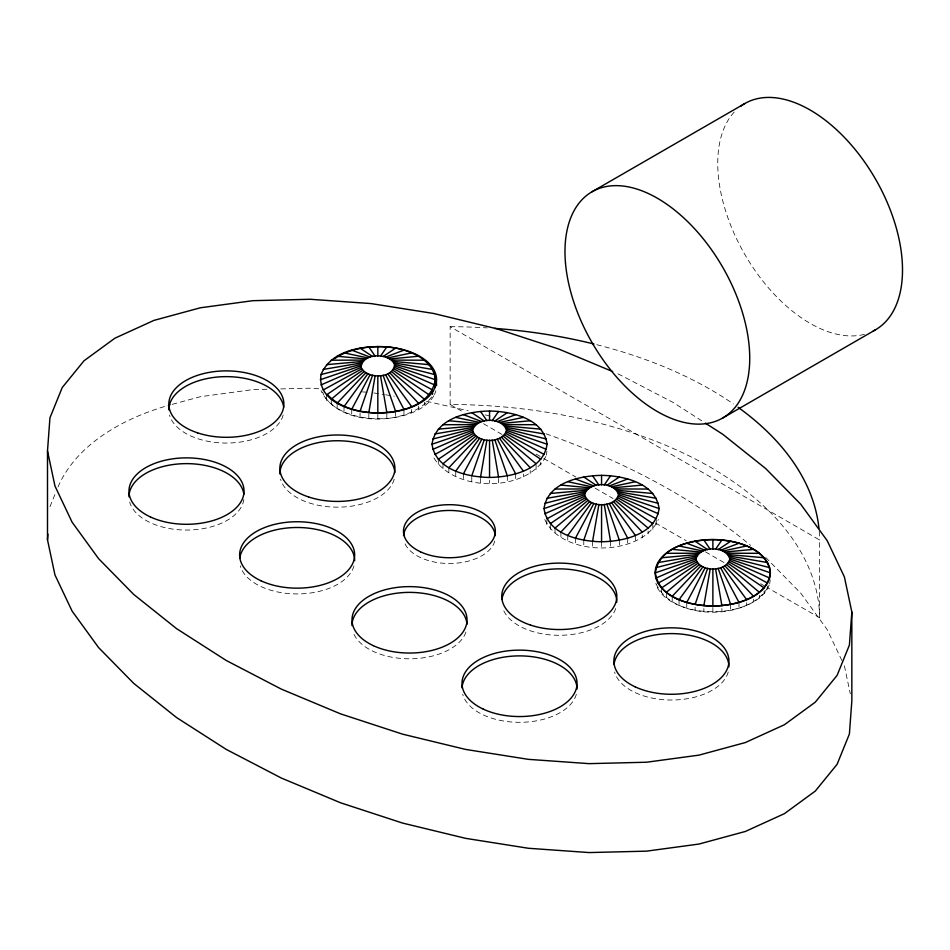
<?xml version="1.0" encoding="UTF-8"?>
<svg xmlns="http://www.w3.org/2000/svg" width="950" height="950" viewBox="0 0 950 950"><rect width="100%" height="100%" fill="white"/><g stroke="black" fill="none" stroke-linecap="round" stroke-linejoin="round"><path stroke-width="0.71" stroke-dasharray="4.75 3.56" d="M546.369 455.181L546.903 451.286M769.702 583.787L770.224 579.892M49.946 506.742L55.836 492.242M57.974 486.982C77.081 442.7 126.326 416.884 170.846 404.724M545.846 456.451C526.264 492.622 454.658 492.504 433.794 457.722M544.754 519.519C562.151 557.448 640.989 557.448 658.386 519.519M656.058 583.787C673.455 621.49 750.5 621.49 769.168 585.058M431.68 396.957C407.978 427.168 338.592 427.642 321.017 390.688M172.247 404.332L200.355 396.708L252.842 389.607L267.544 389.239M280.784 388.918L310.187 388.194L320.316 388.906M362.282 391.875L368.077 392.291M373.884 392.956L384.097 394.571M385.546 394.796L394.298 396.186M426.384 401.256L468.101 410.744M485.319 414.912L492.492 416.646M546.072 433.806C619.4 459.895 690.496 495.389 750.559 545.383M618.011 373.801L673.123 402.444L702.893 421.539M819.66 617.797A372.151 214.854 0 0 0 450.146 404.463L450.146 326.669L819.66 540.004L819.66 617.797L767.054 587.421M450.146 404.463L464.265 412.609M483.514 423.724L502.752 434.827M536.109 454.088L542.533 457.793M543.816 458.529L575.89 477.054M595.128 488.157L613.094 498.536M655.429 522.975L686.221 540.752M705.47 551.867L724.719 562.982M760.641 583.716L765.771 586.684M765.629 557.401L800.743 593.168L827.212 629.613L843.113 663.136M844.384 665.819L850.345 693.892M767.588 585.972L767.588 588.857M764.133 590.793L764.133 593.667M759.418 595.234L759.418 598.108M753.564 599.201L753.564 602.074M746.688 602.585L746.688 605.459M738.993 602.431L738.993 608.178M730.657 604.426L730.657 610.173M721.881 608.511L721.881 611.396M712.88 607.489L712.88 611.8M703.879 608.511L703.879 611.396M695.103 607.299L695.103 610.173M686.767 602.431L686.767 608.178M679.072 599.699L679.072 605.459M672.208 596.315L672.208 602.074M666.342 592.361L666.342 598.108M661.627 587.908L661.627 593.667M656.272 520.268L656.272 524.59M652.828 525.089L652.828 529.399M648.102 530.967L648.102 533.841M642.248 534.933L642.248 537.807M635.384 535.432L635.384 541.191M627.689 538.163L627.689 543.911M619.341 540.158L619.341 545.906M610.565 541.369L610.565 547.129M601.564 541.773L601.564 547.533M592.574 541.369L592.574 547.129M583.787 540.158L583.787 545.906M575.451 538.163L575.451 543.911M567.756 535.432L567.756 541.191M560.892 532.048L560.892 537.807M555.026 528.093L555.026 533.841M550.311 525.089L550.311 529.399M546.856 520.268L546.856 524.59M540.811 462.187L540.811 465.072M536.085 465.191L536.085 469.514M530.231 470.594L530.231 473.48M523.367 473.979L523.367 476.864M515.672 473.824L515.672 479.584M507.324 475.819L507.324 481.579M498.548 478.479L498.548 482.79M489.547 480.32L489.547 483.206M480.558 478.479L480.558 482.79M471.77 477.256L471.77 481.579M463.434 473.824L463.434 479.584M455.739 471.105L455.739 476.864M448.875 467.721L448.875 473.48M443.009 463.754L443.009 469.514M438.294 459.313L438.294 465.072M424.365 402.135L424.365 405.009M418.511 406.089L418.511 408.975M411.647 409.474L411.647 412.359M403.94 409.319L403.94 415.079M395.604 411.314L395.604 417.074M386.828 413.974L386.828 418.285M377.827 414.378L377.827 418.701M368.826 413.974L368.826 418.285M360.05 412.751L360.05 417.074M351.714 409.319L351.714 415.079M344.019 406.6L344.019 412.359M337.155 403.216L337.155 408.975M331.289 399.249L331.289 405.009M326.574 396.245L326.574 400.567M494.772 541.12A45.932 26.517 0 0 1 449.409 563.492A45.932 26.517 0 0 1 404.047 541.12M769.12 584.986A57.522 33.214 0 0 1 711.562 611.717A57.522 33.214 0 0 1 655.88 583.704M728.222 672.006A57.522 33.214 0 0 1 671.401 700.019A57.522 33.214 0 0 1 614.591 672.006M465.928 632.071A57.522 33.214 0 0 1 409.509 658.801A57.522 33.214 0 0 1 353.079 632.071M576.329 694.296A57.522 33.214 0 0 1 519.508 722.321A57.522 33.214 0 0 1 462.697 694.296M615.707 608.558A57.522 33.214 0 0 1 559.289 635.289A57.522 33.214 0 0 1 502.871 608.558M435.872 390.759A57.522 33.214 0 0 1 434.411 394.582M433.758 395.817A57.522 33.214 0 0 1 375.666 418.713A57.522 33.214 0 0 1 322.632 392.041M394.202 479.156A57.522 33.214 0 0 1 337.381 507.169A57.522 33.214 0 0 1 280.559 479.156M283.159 415.055A57.522 33.214 0 0 1 226.338 443.068A57.522 33.214 0 0 1 169.527 415.055M243.853 499.451A57.522 33.214 0 0 1 188.765 530.029A57.522 33.214 0 0 1 129.687 502.039M353.946 565.903A57.522 33.214 0 0 1 297.124 593.928A57.522 33.214 0 0 1 240.314 565.903M450.146 326.669A372.151 214.854 0 0 1 487.219 327.892M596.766 344.707A372.151 214.854 0 0 1 733.352 403.94M819.244 531.299A372.151 214.854 0 0 1 819.66 540.004M864.417 334.329A130.637 75.43 60 0 1 745.37 255.384A130.637 75.43 60 0 1 734.457 111.815"/><path stroke-width="1.43" d="M705.375 423.13L722.736 434.269L765.629 468.492L800.743 504.248L827.212 540.692L844.384 576.899L851.841 611.99L851.841 700.91L849.395 734.018L837.092 764.322L815.278 791.089L784.427 813.651L745.358 831.464L698.986 844.051L646.499 851.153L589.154 852.566L528.378 848.267L465.654 838.351L402.551 823.068L340.599 802.797L281.331 778.038L226.219 749.384L176.593 717.571L133.701 683.347L98.598 647.579L72.129 611.147L54.958 574.94L47.5 539.849L47.5 450.929L49.946 417.822L62.249 387.517L84.063 360.739L114.914 338.188L153.983 320.376L200.355 307.788L252.842 300.687L310.187 299.274L370.963 303.572L433.687 313.488L496.791 328.771L558.742 349.042L612.619 371.557M47.5 539.849L47.928 534.09M851.841 611.99L849.395 645.097L837.092 675.403L815.278 702.169L784.427 724.731L745.358 742.544L698.986 755.131L646.499 762.232L589.154 763.646L528.378 759.347L465.654 749.431L402.551 734.148L340.599 713.877L281.331 689.118L226.219 660.464L176.593 628.651L133.701 594.427L98.598 558.659L72.129 522.227L54.958 486.02L47.5 450.929M394.796 365.869L435.349 379.727C430.457 408.702 393.193 414.295 368.826 412.537C348.591 410.911 317.074 399.95 321.017 374.537C331.336 349.873 363.149 345.408 386.828 346.928C407.776 348.531 437.986 359.718 435.349 385.486L434.649 374.537L394.582 364.337C388.811 352.343 362.128 352.652 361.071 367.401C366.843 379.383 393.537 379.074 394.582 364.337M432.024 444.232C435.622 418.368 467.614 411.386 489.547 411.017C511.48 411.386 543.483 418.368 547.081 444.232C543.483 470.096 511.48 477.078 489.547 477.446C467.614 477.078 435.622 470.096 432.024 444.232L472.589 430.362C476.437 416.907 502.657 416.907 506.516 430.362C502.657 443.828 476.437 443.828 472.589 430.362M544.041 508.571C547.639 482.695 579.631 475.724 601.564 475.356C623.497 475.724 655.5 482.695 659.098 508.571C655.5 534.434 623.497 541.405 601.564 541.773C579.631 541.405 547.639 534.434 544.041 508.571L584.606 494.701C588.454 481.234 614.674 481.234 618.533 494.701C614.674 508.167 588.454 508.167 584.606 494.701M655.357 572.838C658.944 546.962 690.947 539.992 712.88 539.624C734.813 539.992 766.816 546.962 770.403 572.838C766.816 598.702 734.813 605.673 712.88 606.041C690.947 605.673 658.944 598.702 655.357 572.838L695.911 558.968C699.77 545.502 725.99 545.502 729.849 558.968C725.99 572.423 699.77 572.423 695.911 558.968M368.826 412.537L375.179 375.535M480.558 477.031L486.899 440.04M592.574 541.369L598.916 504.379M703.879 605.637L710.232 568.646M360.05 411.314L372.59 375.179M471.77 475.819L484.31 439.684M583.787 540.158L596.327 504.011M695.103 604.426L707.643 568.278M351.714 409.319L370.132 374.597M463.434 473.824L481.852 439.09M575.451 538.163L593.869 503.429M686.767 602.431L705.173 567.696M380.487 356.191L386.828 346.928M492.207 420.696L498.548 411.433M604.224 485.022L610.565 475.76M715.54 549.29L721.881 540.028M344.019 406.6L367.852 373.789M455.739 471.105L479.584 438.294M567.756 535.432L591.601 502.621M679.072 599.699L702.905 566.889M337.155 403.216L365.833 372.792M448.875 467.721L477.553 437.297M560.892 532.048L589.57 501.624M672.208 596.315L700.886 565.891M331.289 399.249L364.099 371.616M443.009 463.754L475.831 436.121M555.026 528.093L587.836 500.46M666.342 592.361L699.153 564.727M326.574 394.808L362.71 370.31M438.294 459.313L474.43 434.815M550.311 523.64L586.447 499.142M661.627 587.908L697.763 563.409M383.076 356.547L395.604 348.139M494.796 421.052L507.324 412.644M606.812 485.379L619.341 476.983M718.129 549.646L730.657 541.251M592.04 191.746L744.8 103.55M722.677 418.024L875.449 329.828M323.119 389.999L361.689 368.885M434.839 454.492L473.421 433.39M546.856 518.831L585.438 497.729M658.172 583.098L696.742 561.996M321.017 384.928L361.071 367.401M432.737 449.433L472.791 431.894M544.754 513.76L584.808 496.233M656.058 578.028L696.124 560.5M385.534 357.141L403.94 350.134M497.254 421.634L515.672 414.639M609.271 485.973L627.689 478.978M720.587 550.24L738.993 543.246M320.304 379.727L360.858 365.869M321.017 374.537L361.071 364.337M432.737 439.043L472.791 428.83M544.754 503.369L584.808 493.169M656.058 567.637L696.124 557.436M387.802 357.936L411.647 352.866M499.522 422.441L523.367 417.359M611.539 486.78L635.384 481.697M722.855 551.048L746.688 545.965M323.119 369.467L361.689 362.841M434.839 433.972L473.421 427.334M546.856 498.299L585.438 491.673M658.172 562.566L696.742 555.94M389.821 358.934L418.511 356.25M501.553 423.439L530.231 420.743M613.569 487.777L642.248 485.082M724.874 552.045L753.564 549.349M326.574 364.657L362.71 361.416M438.294 429.151L474.43 425.921M550.311 493.489L586.447 490.247M661.627 557.757L697.763 554.515M331.289 360.204L364.099 360.109M443.009 424.709L475.831 424.614M555.026 489.048L587.836 488.941M666.342 553.316L699.153 553.209M391.554 360.109L424.365 360.204M503.274 424.614L536.085 424.709M615.291 488.941L648.102 489.048M726.607 553.209L759.418 553.316M392.944 361.416L429.079 364.657M504.664 425.921L540.811 429.151M616.681 490.247L652.828 493.489M727.997 554.515L764.133 557.757M337.155 356.25L365.833 358.934M448.875 420.743L477.553 423.439M560.892 485.082L589.57 487.777M672.208 549.349L700.886 552.045M393.965 362.841L432.535 369.467M505.685 427.334L544.267 433.972M617.702 491.673L656.272 498.299M729.018 555.94L767.588 562.566M344.019 352.866L367.852 357.936M455.739 417.359L479.584 422.441M567.756 481.697L591.601 486.78M679.072 545.965L702.905 551.048M506.314 428.83L546.369 439.043M618.319 493.169L658.386 503.369M729.636 557.436L769.702 567.637M506.516 430.362L547.081 444.232M618.533 494.701L659.098 508.571M729.849 558.968L770.403 572.838M351.714 350.134L370.132 357.141M463.434 414.639L481.852 421.634M575.451 478.978L593.869 485.973M686.767 543.246L705.173 550.24M394.582 367.401L434.649 384.928L434.649 387.802M506.314 431.894L546.369 449.433M618.319 496.233L658.386 513.76M729.636 560.5L769.702 578.028M393.965 368.885L432.535 389.999L432.535 394.309M505.685 433.39L544.267 454.492M617.702 497.729L656.272 518.831M729.018 561.996L767.588 583.098M695.103 541.251L707.643 549.646M583.787 476.983L596.327 485.379M471.77 412.644L484.31 421.052M360.05 348.139L372.59 356.547M727.997 563.409L764.133 587.908M616.681 499.142L652.828 523.64M504.664 434.815L540.811 459.313M392.944 370.31L429.079 394.808M726.607 564.727L759.418 592.361M615.291 500.46L648.102 528.093M503.274 436.121L536.085 463.754M391.554 371.616L424.365 399.249M724.874 565.891L753.564 596.315M613.569 501.624L642.248 532.048M501.553 437.297L530.231 467.721M389.821 372.792L418.511 403.216M722.855 566.889L746.688 599.699M611.539 502.621L635.384 535.432M499.522 438.294L523.367 471.105M387.802 373.789L411.647 406.6M703.879 540.028L710.232 549.29M592.574 475.76L598.916 485.022M480.558 411.433L486.899 420.696M368.826 346.928L375.179 356.191M720.587 567.696L738.993 602.431M609.271 503.429L627.689 538.163M497.254 439.09L515.672 473.824M385.534 374.597L403.94 409.319M718.129 568.278L730.657 604.426M606.812 504.011L619.341 540.158M494.796 439.684L507.324 475.819M383.076 375.179L395.604 411.314M715.54 568.646L721.881 605.637M604.224 504.379L610.565 541.369M492.207 440.04L498.548 477.031M380.487 375.535L386.828 412.537M712.88 539.624L712.88 549.171M712.88 568.765L712.88 606.041M601.564 475.356L601.564 484.904M601.564 504.497L601.564 541.773M489.547 411.017L489.547 420.577M489.547 440.159L489.547 477.446M377.827 346.512L377.827 356.072M377.827 375.654L377.827 412.941M403.548 535.586A45.932 26.517 0 0 1 449.409 510.459A45.932 26.517 0 0 1 495.271 535.586M614.056 664.204A57.522 33.214 0 0 1 673.669 633.626A57.522 33.214 0 0 1 728.935 666.805M351.975 625.587A57.522 33.214 0 0 1 408.381 592.384A57.522 33.214 0 0 1 466.984 624.293M462.032 687.8A57.522 33.214 0 0 1 520.636 655.892A57.522 33.214 0 0 1 577.042 689.106M501.944 599.474A57.522 33.214 0 0 1 561.545 568.896A57.522 33.214 0 0 1 616.811 602.074M361.273 348.211A57.522 33.214 0 0 1 432.761 367.899A57.522 33.214 0 0 1 402.444 410.139A57.522 33.214 0 0 1 327.798 394.879M334.721 358.637A57.522 33.214 0 0 1 338.378 356.321M339.447 355.716A57.522 33.214 0 0 1 344.031 353.447M345.242 352.937A57.522 33.214 0 0 1 359.848 348.496M434.981 377.803A57.522 33.214 0 0 1 436.572 385.558M279.858 473.955A57.522 33.214 0 0 1 336.253 440.753A57.522 33.214 0 0 1 394.867 472.661M168.815 409.854A57.522 33.214 0 0 1 224.081 376.663A57.522 33.214 0 0 1 283.694 407.253M128.974 496.838A57.522 33.214 0 0 1 184.241 463.659A57.522 33.214 0 0 1 243.853 494.238M239.78 558.101A57.522 33.214 0 0 1 299.392 527.523A57.522 33.214 0 0 1 354.659 560.714M494.606 328.391A372.151 214.854 0 0 1 593.964 344.007M738.091 407.289A372.151 214.854 0 0 1 818.971 528.39M740.406 106.448A130.637 75.43 60 0 1 874.297 176.997A130.637 75.43 60 0 1 873.133 331.063M676.495 598.559A57.522 33.214 0 0 0 769.512 577.944A57.522 33.214 0 0 0 692.075 541.749A57.522 33.214 0 0 0 676.495 598.559M635.206 686.862A57.522 33.214 0 0 0 728.222 666.247A57.522 33.214 0 0 0 650.786 630.04A57.522 33.214 0 0 0 635.206 686.862M373.303 645.644A57.522 33.214 0 0 0 466.319 625.029A57.522 33.214 0 0 0 388.894 588.834A57.522 33.214 0 0 0 373.303 645.644M483.312 709.151A57.522 33.214 0 0 0 576.329 688.536A57.522 33.214 0 0 0 498.892 652.341A57.522 33.214 0 0 0 483.312 709.151M530.528 625.088A57.522 33.214 0 0 0 616.811 596.327A57.522 33.214 0 0 0 530.528 567.554A57.522 33.214 0 0 0 530.528 625.088M308.619 496.969A57.522 33.214 0 0 0 394.903 468.207A57.522 33.214 0 0 0 308.619 439.446A57.522 33.214 0 0 0 308.619 496.969M197.576 432.856A57.522 33.214 0 0 0 283.872 404.094A57.522 33.214 0 0 0 197.576 375.333A57.522 33.214 0 0 0 197.576 432.856M150.302 516.895A57.522 33.214 0 0 0 243.319 496.28A57.522 33.214 0 0 0 165.882 460.073A57.522 33.214 0 0 0 150.302 516.895M260.929 580.759A57.522 33.214 0 0 0 353.946 560.144A57.522 33.214 0 0 0 276.509 523.949A57.522 33.214 0 0 0 260.929 580.759M420.506 551.819A45.932 26.517 0 0 0 494.772 535.361A45.932 26.517 0 0 0 432.951 506.457A45.932 26.517 0 0 0 420.506 551.819M565.487 262.996A130.637 75.43 60 0 0 711.657 422.524A130.637 75.43 60 0 0 694.925 229.128A130.637 75.43 60 0 0 565.487 262.996"/></g></svg>
